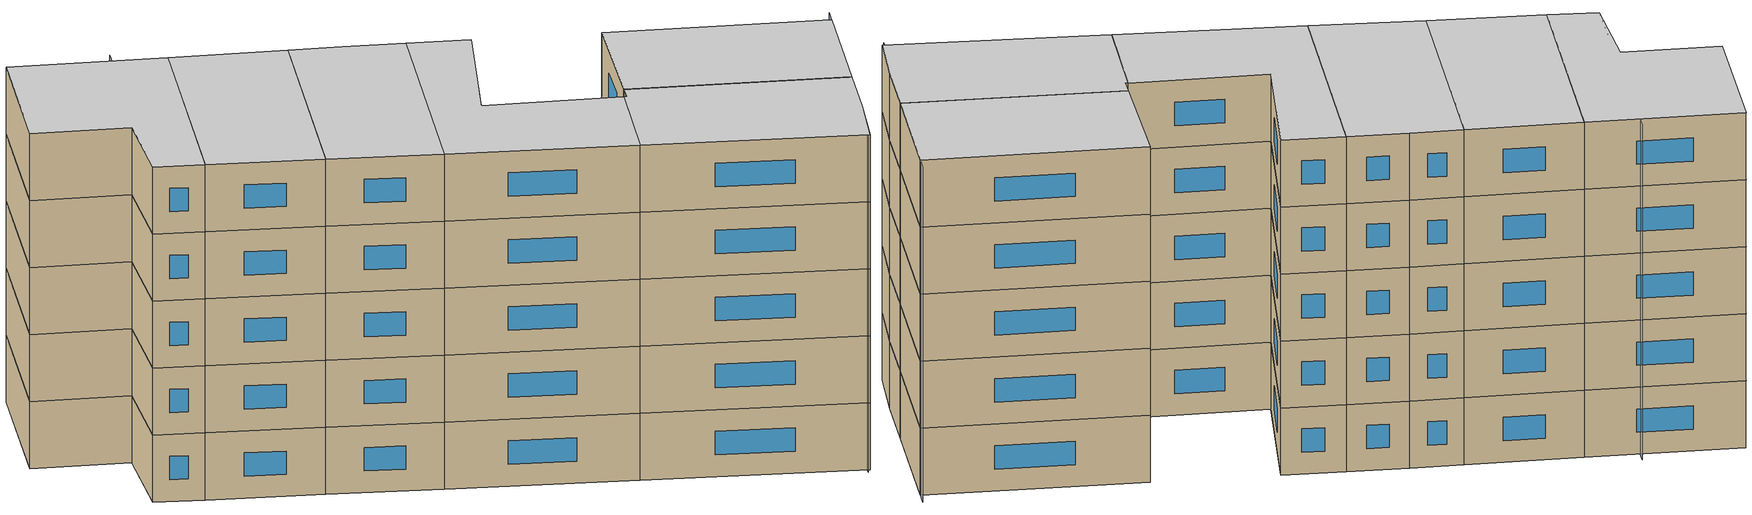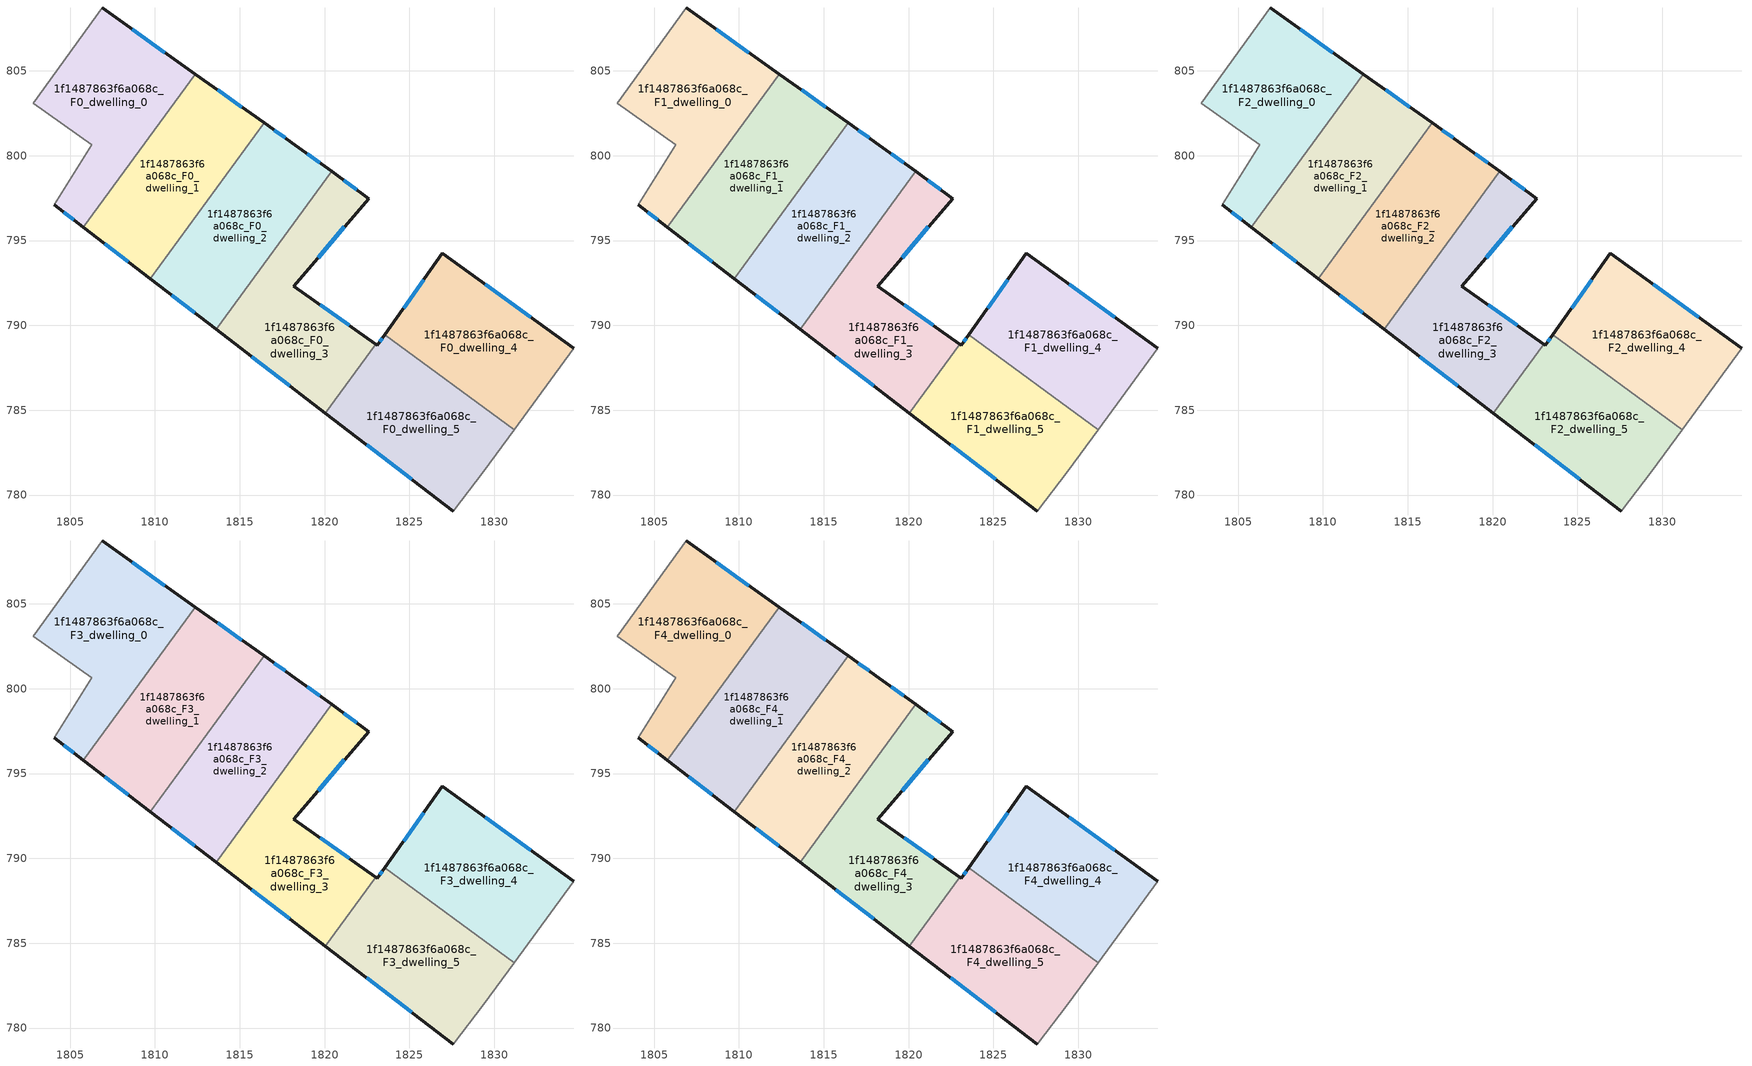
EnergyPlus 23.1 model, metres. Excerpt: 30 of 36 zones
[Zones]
1f1487863f6a068c_F0_dwelling_0
 floor ground (EU_floor_Construction): 1812.37,804.82 1805.77,795.79 1804.06,797.1 1806.27,800.64 1802.84,803.11 1806.89,808.71 z0
 wall outside (EU_wall_Construction): 1804.06,797.1 1805.77,795.79 / 1812.37,804.82 1806.89,808.71 z0:3
 wall adiabatic (EU_wall_Construction): 1806.89,808.71 1802.84,803.11 1806.27,800.64 1804.06,797.1 z0:3
 wall to 1f1487863f6a068c_F0_dwelling_1 (EU_wall_Construction): 1805.77,795.79 1812.37,804.82 z0:3
 window (EU_Window_Construction): 1804.62,796.67 1805.21,796.21 / 1810.59,806.08 1808.67,807.44 z0.98:2.02
1f1487863f6a068c_F0_dwelling_1
 floor ground (EU_floor_Construction): 1816.44,801.93 1809.72,792.75 1805.77,795.79 1812.37,804.82 z0
 wall outside (EU_wall_Construction): 1816.44,801.93 1812.37,804.82 / 1805.77,795.79 1809.72,792.75 z0:3
 wall to 1f1487863f6a068c_F0_dwelling_2 (EU_wall_Construction): 1809.72,792.75 1816.44,801.93 z0:3
 window (EU_Window_Construction): 1815.12,802.87 1813.7,803.88 / 1807.06,794.8 1808.44,793.74 z0.98:2.02
1f1487863f6a068c_F0_dwelling_2
 floor ground (EU_floor_Construction): 1818.28,800.63 1820.42,799.07 1813.61,789.77 1809.72,792.75 1816.44,801.93 z0
 wall outside (EU_wall_Construction): 1809.72,792.75 1813.61,789.77 / 1820.42,799.07 1818.28,800.63 1816.44,801.93 z0:3
 wall to 1f1487863f6a068c_F0_dwelling_3 (EU_wall_Construction): 1813.61,789.77 1820.42,799.07 z0:3
 window (EU_Window_Construction): 1810.99,791.78 1812.35,790.74 / 1817.68,801.05 1817.04,801.51 / 1819.72,799.58 1818.98,800.12 z0.98:2.02
1f1487863f6a068c_F0_dwelling_3
 floor ground (EU_floor_Construction): 1822.62,797.48 1818.18,792.32 1823.02,788.9 1820.05,784.83 1813.61,789.77 1820.42,799.07 z0
 wall outside (EU_wall_Construction): 1813.61,789.77 1820.05,784.83 / 1823.02,788.9 1818.18,792.32 1822.62,797.48 1820.42,799.07 z0:3
 wall to 1f1487863f6a068c_F0_dwelling_5 (EU_wall_Construction): 1820.05,784.83 1823.02,788.9 z0:3
 window (EU_Window_Construction): 1815.71,788.16 1817.96,786.44 / 1821.9,798 1821.14,798.55 / 1819.62,794 1821.18,795.8 / 1821.45,790.01 1819.75,791.21 z0.98:2.02
1f1487863f6a068c_F0_dwelling_4
 floor ground (EU_floor_Construction): 1834.68,788.66 1831.19,783.85 1823.55,789.44 1826.95,794.25 z0
 wall outside (EU_wall_Construction): 1834.68,788.66 1826.95,794.25 1823.55,789.44 z0:3
 wall adiabatic (EU_wall_Construction): 1831.19,783.85 1834.68,788.66 z0:3
 wall to 1f1487863f6a068c_F0_dwelling_5 (EU_wall_Construction): 1823.55,789.44 1831.19,783.85 z0:3
 window (EU_Window_Construction): 1825.84,792.68 1824.66,791 / 1832.17,790.48 1829.46,792.43 z0.98:2.02
1f1487863f6a068c_F0_dwelling_5
 floor ground (EU_floor_Construction): 1831.19,783.85 1829.4,781.4 1827.58,779.06 1820.05,784.83 1823.02,788.9 1823.12,788.83 1823.55,789.44 z0
 wall outside (EU_wall_Construction): 1823.55,789.44 1823.12,788.83 1823.02,788.9 / 1820.05,784.83 1827.58,779.06 z0:3
 wall adiabatic (EU_wall_Construction): 1827.58,779.06 1829.4,781.4 1831.19,783.85 z0:3
 window (EU_Window_Construction): 1823.41,789.24 1823.26,789.03 / 1822.5,782.95 1825.13,780.94 z0.98:2.02
1f1487863f6a068c_F1_dwelling_0
 floor to 1f1487863f6a068c_F0_dwelling_0 (EU_floor_Construction): 1812.37,804.82 1805.77,795.79 1804.06,797.1 1806.27,800.64 1802.84,803.11 1806.89,808.71 z3
 wall outside (EU_wall_Construction): 1804.06,797.1 1805.77,795.79 / 1812.37,804.82 1806.89,808.71 z3:6
 wall adiabatic (EU_wall_Construction): 1806.89,808.71 1802.84,803.11 1806.27,800.64 1804.06,797.1 z3:6
 wall to 1f1487863f6a068c_F1_dwelling_1 (EU_wall_Construction): 1805.77,795.79 1812.37,804.82 z3:6
 window (EU_Window_Construction): 1804.62,796.67 1805.21,796.21 / 1810.59,806.08 1808.67,807.44 z3.98:5.02
1f1487863f6a068c_F1_dwelling_1
 floor to 1f1487863f6a068c_F0_dwelling_1 (EU_floor_Construction): 1816.44,801.93 1809.72,792.75 1805.77,795.79 1812.37,804.82 z3
 wall outside (EU_wall_Construction): 1816.44,801.93 1812.37,804.82 / 1805.77,795.79 1809.72,792.75 z3:6
 wall to 1f1487863f6a068c_F1_dwelling_2 (EU_wall_Construction): 1809.72,792.75 1816.44,801.93 z3:6
 window (EU_Window_Construction): 1815.12,802.87 1813.7,803.88 / 1807.06,794.8 1808.44,793.74 z3.98:5.02
1f1487863f6a068c_F1_dwelling_2
 floor to 1f1487863f6a068c_F0_dwelling_2 (EU_floor_Construction): 1818.28,800.63 1820.42,799.07 1813.61,789.77 1809.72,792.75 1816.44,801.93 z3
 wall outside (EU_wall_Construction): 1809.72,792.75 1813.61,789.77 / 1820.42,799.07 1818.28,800.63 1816.44,801.93 z3:6
 wall to 1f1487863f6a068c_F1_dwelling_3 (EU_wall_Construction): 1813.61,789.77 1820.42,799.07 z3:6
 window (EU_Window_Construction): 1810.99,791.78 1812.35,790.74 / 1817.68,801.05 1817.04,801.51 / 1819.72,799.58 1818.98,800.12 z3.98:5.02
1f1487863f6a068c_F1_dwelling_3
 floor to 1f1487863f6a068c_F0_dwelling_3 (EU_floor_Construction): 1822.62,797.48 1818.18,792.32 1823.02,788.9 1820.05,784.83 1813.61,789.77 1820.42,799.07 z3
 wall outside (EU_wall_Construction): 1813.61,789.77 1820.05,784.83 / 1823.02,788.9 1818.18,792.32 1822.62,797.48 1820.42,799.07 z3:6
 wall to 1f1487863f6a068c_F1_dwelling_5 (EU_wall_Construction): 1820.05,784.83 1823.02,788.9 z3:6
 window (EU_Window_Construction): 1815.71,788.16 1817.96,786.44 / 1821.9,798 1821.14,798.55 / 1819.62,794 1821.18,795.8 / 1821.45,790.01 1819.75,791.21 z3.98:5.02
1f1487863f6a068c_F1_dwelling_4
 floor to 1f1487863f6a068c_F0_dwelling_4 (EU_floor_Construction): 1834.68,788.66 1831.19,783.85 1823.55,789.44 1826.95,794.25 z3
 wall outside (EU_wall_Construction): 1834.68,788.66 1826.95,794.25 1823.55,789.44 z3:6
 wall adiabatic (EU_wall_Construction): 1831.19,783.85 1834.68,788.66 z3:6
 wall to 1f1487863f6a068c_F1_dwelling_5 (EU_wall_Construction): 1823.55,789.44 1831.19,783.85 z3:6
 window (EU_Window_Construction): 1825.84,792.68 1824.66,791 / 1832.17,790.48 1829.46,792.43 z3.98:5.02
1f1487863f6a068c_F1_dwelling_5
 floor to 1f1487863f6a068c_F0_dwelling_5 (EU_floor_Construction): 1831.19,783.85 1829.4,781.4 1827.58,779.06 1820.05,784.83 1823.02,788.9 1823.12,788.83 1823.55,789.44 z3
 wall outside (EU_wall_Construction): 1823.55,789.44 1823.12,788.83 1823.02,788.9 / 1820.05,784.83 1827.58,779.06 z3:6
 wall adiabatic (EU_wall_Construction): 1827.58,779.06 1829.4,781.4 1831.19,783.85 z3:6
 window (EU_Window_Construction): 1823.41,789.24 1823.26,789.03 / 1822.5,782.95 1825.13,780.94 z3.98:5.02
1f1487863f6a068c_F2_dwelling_0
 floor to 1f1487863f6a068c_F1_dwelling_0 (EU_floor_Construction): 1812.37,804.82 1805.77,795.79 1804.06,797.1 1806.27,800.64 1802.84,803.11 1806.89,808.71 z6
 wall outside (EU_wall_Construction): 1804.06,797.1 1805.77,795.79 / 1812.37,804.82 1806.89,808.71 z6:9
 wall adiabatic (EU_wall_Construction): 1806.89,808.71 1802.84,803.11 1806.27,800.64 1804.06,797.1 z6:9
 wall to 1f1487863f6a068c_F2_dwelling_1 (EU_wall_Construction): 1805.77,795.79 1812.37,804.82 z6:9
 window (EU_Window_Construction): 1804.62,796.67 1805.21,796.21 / 1810.59,806.08 1808.67,807.44 z6.98:8.02
1f1487863f6a068c_F2_dwelling_1
 floor to 1f1487863f6a068c_F1_dwelling_1 (EU_floor_Construction): 1816.44,801.93 1809.72,792.75 1805.77,795.79 1812.37,804.82 z6
 wall outside (EU_wall_Construction): 1816.44,801.93 1812.37,804.82 / 1805.77,795.79 1809.72,792.75 z6:9
 wall to 1f1487863f6a068c_F2_dwelling_2 (EU_wall_Construction): 1809.72,792.75 1816.44,801.93 z6:9
 window (EU_Window_Construction): 1815.12,802.87 1813.7,803.88 / 1807.06,794.8 1808.44,793.74 z6.98:8.02
1f1487863f6a068c_F2_dwelling_2
 floor to 1f1487863f6a068c_F1_dwelling_2 (EU_floor_Construction): 1818.28,800.63 1820.42,799.07 1813.61,789.77 1809.72,792.75 1816.44,801.93 z6
 wall outside (EU_wall_Construction): 1809.72,792.75 1813.61,789.77 / 1820.42,799.07 1818.28,800.63 1816.44,801.93 z6:9
 wall to 1f1487863f6a068c_F2_dwelling_3 (EU_wall_Construction): 1813.61,789.77 1820.42,799.07 z6:9
 window (EU_Window_Construction): 1810.99,791.78 1812.35,790.74 / 1817.68,801.05 1817.04,801.51 / 1819.72,799.58 1818.98,800.12 z6.98:8.02
1f1487863f6a068c_F2_dwelling_3
 floor to 1f1487863f6a068c_F1_dwelling_3 (EU_floor_Construction): 1822.62,797.48 1818.18,792.32 1823.02,788.9 1820.05,784.83 1813.61,789.77 1820.42,799.07 z6
 wall outside (EU_wall_Construction): 1813.61,789.77 1820.05,784.83 / 1823.02,788.9 1818.18,792.32 1822.62,797.48 1820.42,799.07 z6:9
 wall to 1f1487863f6a068c_F2_dwelling_5 (EU_wall_Construction): 1820.05,784.83 1823.02,788.9 z6:9
 window (EU_Window_Construction): 1815.71,788.16 1817.96,786.44 / 1821.9,798 1821.14,798.55 / 1819.62,794 1821.18,795.8 / 1821.45,790.01 1819.75,791.21 z6.98:8.02
1f1487863f6a068c_F2_dwelling_4
 floor to 1f1487863f6a068c_F1_dwelling_4 (EU_floor_Construction): 1834.68,788.66 1831.19,783.85 1823.55,789.44 1826.95,794.25 z6
 wall outside (EU_wall_Construction): 1834.68,788.66 1826.95,794.25 1823.55,789.44 z6:9
 wall adiabatic (EU_wall_Construction): 1831.19,783.85 1834.68,788.66 z6:9
 wall to 1f1487863f6a068c_F2_dwelling_5 (EU_wall_Construction): 1823.55,789.44 1831.19,783.85 z6:9
 window (EU_Window_Construction): 1825.84,792.68 1824.66,791 / 1832.17,790.48 1829.46,792.43 z6.98:8.02
1f1487863f6a068c_F2_dwelling_5
 floor to 1f1487863f6a068c_F1_dwelling_5 (EU_floor_Construction): 1831.19,783.85 1829.4,781.4 1827.58,779.06 1820.05,784.83 1823.02,788.9 1823.12,788.83 1823.55,789.44 z6
 wall outside (EU_wall_Construction): 1823.55,789.44 1823.12,788.83 1823.02,788.9 / 1820.05,784.83 1827.58,779.06 z6:9
 wall adiabatic (EU_wall_Construction): 1827.58,779.06 1829.4,781.4 1831.19,783.85 z6:9
 window (EU_Window_Construction): 1823.41,789.24 1823.26,789.03 / 1822.5,782.95 1825.13,780.94 z6.98:8.02
1f1487863f6a068c_F3_dwelling_0
 floor to 1f1487863f6a068c_F2_dwelling_0 (EU_floor_Construction): 1812.37,804.82 1805.77,795.79 1804.06,797.1 1806.27,800.64 1802.84,803.11 1806.89,808.71 z9
 wall outside (EU_wall_Construction): 1804.06,797.1 1805.77,795.79 / 1812.37,804.82 1806.89,808.71 z9:12
 wall adiabatic (EU_wall_Construction): 1806.89,808.71 1802.84,803.11 1806.27,800.64 1804.06,797.1 z9:12
 wall to 1f1487863f6a068c_F3_dwelling_1 (EU_wall_Construction): 1805.77,795.79 1812.37,804.82 z9:12
 window (EU_Window_Construction): 1804.62,796.67 1805.21,796.21 / 1810.59,806.08 1808.67,807.44 z9.98:11.02
1f1487863f6a068c_F3_dwelling_1
 floor to 1f1487863f6a068c_F2_dwelling_1 (EU_floor_Construction): 1816.44,801.93 1809.72,792.75 1805.77,795.79 1812.37,804.82 z9
 wall outside (EU_wall_Construction): 1816.44,801.93 1812.37,804.82 / 1805.77,795.79 1809.72,792.75 z9:12
 wall to 1f1487863f6a068c_F3_dwelling_2 (EU_wall_Construction): 1809.72,792.75 1816.44,801.93 z9:12
 window (EU_Window_Construction): 1815.12,802.87 1813.7,803.88 / 1807.06,794.8 1808.44,793.74 z9.98:11.02
1f1487863f6a068c_F3_dwelling_2
 floor to 1f1487863f6a068c_F2_dwelling_2 (EU_floor_Construction): 1818.28,800.63 1820.42,799.07 1813.61,789.77 1809.72,792.75 1816.44,801.93 z9
 wall outside (EU_wall_Construction): 1809.72,792.75 1813.61,789.77 / 1820.42,799.07 1818.28,800.63 1816.44,801.93 z9:12
 wall to 1f1487863f6a068c_F3_dwelling_3 (EU_wall_Construction): 1813.61,789.77 1820.42,799.07 z9:12
 window (EU_Window_Construction): 1810.99,791.78 1812.35,790.74 / 1817.68,801.05 1817.04,801.51 / 1819.72,799.58 1818.98,800.12 z9.98:11.02
1f1487863f6a068c_F3_dwelling_3
 floor to 1f1487863f6a068c_F2_dwelling_3 (EU_floor_Construction): 1822.62,797.48 1818.18,792.32 1823.02,788.9 1820.05,784.83 1813.61,789.77 1820.42,799.07 z9
 wall outside (EU_wall_Construction): 1813.61,789.77 1820.05,784.83 / 1823.02,788.9 1818.18,792.32 1822.62,797.48 1820.42,799.07 z9:12
 wall to 1f1487863f6a068c_F3_dwelling_5 (EU_wall_Construction): 1820.05,784.83 1823.02,788.9 z9:12
 window (EU_Window_Construction): 1815.71,788.16 1817.96,786.44 / 1821.9,798 1821.14,798.55 / 1819.62,794 1821.18,795.8 / 1821.45,790.01 1819.75,791.21 z9.98:11.02
1f1487863f6a068c_F3_dwelling_4
 floor to 1f1487863f6a068c_F2_dwelling_4 (EU_floor_Construction): 1834.68,788.66 1831.19,783.85 1823.55,789.44 1826.95,794.25 z9
 wall outside (EU_wall_Construction): 1834.68,788.66 1826.95,794.25 1823.55,789.44 z9:12
 wall adiabatic (EU_wall_Construction): 1831.19,783.85 1834.68,788.66 z9:12
 wall to 1f1487863f6a068c_F3_dwelling_5 (EU_wall_Construction): 1823.55,789.44 1831.19,783.85 z9:12
 window (EU_Window_Construction): 1825.84,792.68 1824.66,791 / 1832.17,790.48 1829.46,792.43 z9.98:11.02
1f1487863f6a068c_F3_dwelling_5
 floor to 1f1487863f6a068c_F2_dwelling_5 (EU_floor_Construction): 1831.19,783.85 1829.4,781.4 1827.58,779.06 1820.05,784.83 1823.02,788.9 1823.12,788.83 1823.55,789.44 z9
 wall outside (EU_wall_Construction): 1823.55,789.44 1823.12,788.83 1823.02,788.9 / 1820.05,784.83 1827.58,779.06 z9:12
 wall adiabatic (EU_wall_Construction): 1827.58,779.06 1829.4,781.4 1831.19,783.85 z9:12
 window (EU_Window_Construction): 1823.41,789.24 1823.26,789.03 / 1822.5,782.95 1825.13,780.94 z9.98:11.02
1f1487863f6a068c_F4_dwelling_0
 floor to 1f1487863f6a068c_F3_dwelling_0 (EU_floor_Construction): 1812.37,804.82 1805.77,795.79 1804.06,797.1 1806.27,800.64 1802.84,803.11 1806.89,808.71 z12
 wall outside (EU_wall_Construction): 1804.06,797.1 1805.77,795.79 / 1812.37,804.82 1806.89,808.71 z12:15
 wall adiabatic (EU_wall_Construction): 1806.89,808.71 1802.84,803.11 1806.27,800.64 1804.06,797.1 z12:15
 wall to 1f1487863f6a068c_F4_dwelling_1 (EU_wall_Construction): 1805.77,795.79 1812.37,804.82 z12:15
 window (EU_Window_Construction): 1804.62,796.67 1805.21,796.21 / 1810.59,806.08 1808.67,807.44 z12.98:14.02
 ceiling to 1f1487863f6a068c_F5_dwelling_0 (EU_floor_Construction): 1805.77,795.79 1812.37,804.82 1806.89,808.71 1802.84,803.11 1806.27,800.64 1804.06,797.1 z15
1f1487863f6a068c_F4_dwelling_1
 floor to 1f1487863f6a068c_F3_dwelling_1 (EU_floor_Construction): 1816.44,801.93 1809.72,792.75 1805.77,795.79 1812.37,804.82 z12
 wall outside (EU_wall_Construction): 1816.44,801.93 1812.37,804.82 / 1805.77,795.79 1809.72,792.75 z12:15
 wall to 1f1487863f6a068c_F4_dwelling_2 (EU_wall_Construction): 1809.72,792.75 1816.44,801.93 z12:15
 window (EU_Window_Construction): 1815.12,802.87 1813.7,803.88 / 1807.06,794.8 1808.44,793.74 z12.98:14.02
 ceiling to 1f1487863f6a068c_F5_dwelling_1 (EU_floor_Construction): 1809.72,792.75 1816.44,801.93 1812.37,804.82 1805.77,795.79 z15
1f1487863f6a068c_F4_dwelling_2
 floor to 1f1487863f6a068c_F3_dwelling_2 (EU_floor_Construction): 1818.28,800.63 1820.42,799.07 1813.61,789.77 1809.72,792.75 1816.44,801.93 z12
 wall outside (EU_wall_Construction): 1809.72,792.75 1813.61,789.77 / 1820.42,799.07 1818.28,800.63 1816.44,801.93 z12:15
 wall to 1f1487863f6a068c_F4_dwelling_3 (EU_wall_Construction): 1813.61,789.77 1820.42,799.07 z12:15
 window (EU_Window_Construction): 1810.99,791.78 1812.35,790.74 / 1817.68,801.05 1817.04,801.51 / 1819.72,799.58 1818.98,800.12 z12.98:14.02
 ceiling to 1f1487863f6a068c_F5_dwelling_2 (EU_floor_Construction): 1813.61,789.77 1820.42,799.07 1818.28,800.63 1816.44,801.93 1809.72,792.75 z15
1f1487863f6a068c_F4_dwelling_3
 floor to 1f1487863f6a068c_F3_dwelling_3 (EU_floor_Construction): 1822.62,797.48 1818.18,792.32 1823.02,788.9 1820.05,784.83 1813.61,789.77 1820.42,799.07 z12
 wall outside (EU_wall_Construction): 1813.61,789.77 1820.05,784.83 / 1823.02,788.9 1818.18,792.32 1822.62,797.48 1820.42,799.07 z12:15
 wall to 1f1487863f6a068c_F4_dwelling_5 (EU_wall_Construction): 1820.05,784.83 1823.02,788.9 z12:15
 window (EU_Window_Construction): 1815.71,788.16 1817.96,786.44 / 1821.9,798 1821.14,798.55 / 1819.62,794 1821.18,795.8 / 1821.45,790.01 1819.75,791.21 z12.98:14.02
 ceiling to 1f1487863f6a068c_F5_dwelling_3 (EU_floor_Construction): 1820.05,784.83 1823.02,788.9 1818.18,792.32 1822.62,797.48 1820.42,799.07 1813.61,789.77 z15
1f1487863f6a068c_F4_dwelling_4
 floor to 1f1487863f6a068c_F3_dwelling_4 (EU_floor_Construction): 1834.68,788.66 1831.19,783.85 1823.55,789.44 1826.95,794.25 z12
 wall outside (EU_wall_Construction): 1834.68,788.66 1826.95,794.25 1823.55,789.44 z12:15
 wall adiabatic (EU_wall_Construction): 1831.19,783.85 1834.68,788.66 z12:15
 wall to 1f1487863f6a068c_F4_dwelling_5 (EU_wall_Construction): 1823.55,789.44 1831.19,783.85 z12:15
 window (EU_Window_Construction): 1825.84,792.68 1824.66,791 / 1832.17,790.48 1829.46,792.43 z12.98:14.02
 ceiling to 1f1487863f6a068c_F5_dwelling_4 (EU_floor_Construction): 1831.19,783.85 1834.68,788.66 1826.95,794.25 1823.55,789.44 z15
1f1487863f6a068c_F4_dwelling_5
 floor to 1f1487863f6a068c_F3_dwelling_5 (EU_floor_Construction): 1831.19,783.85 1829.4,781.4 1827.58,779.06 1820.05,784.83 1823.02,788.9 1823.12,788.83 1823.55,789.44 z12
 wall outside (EU_wall_Construction): 1823.55,789.44 1823.12,788.83 1823.02,788.9 / 1820.05,784.83 1827.58,779.06 z12:15
 wall adiabatic (EU_wall_Construction): 1827.58,779.06 1829.4,781.4 1831.19,783.85 z12:15
 window (EU_Window_Construction): 1823.41,789.24 1823.26,789.03 / 1822.5,782.95 1825.13,780.94 z12.98:14.02
 ceiling to 1f1487863f6a068c_F5_dwelling_5 (EU_floor_Construction): 1829.4,781.4 1831.19,783.85 1823.55,789.44 1823.12,788.83 1823.02,788.9 1820.05,784.83 1827.58,779.06 z15
shading: 1827.33,778.91 1835.12,789.27 / 1810.82,806.64 1804.06,797.1 z0:15
[Building]
EU S2 Campaign: North Axis=0; Terrain=City; Solar Distribution=FullExterior
[Site:Location]
Bologna: Latitude=44.5; Longitude=11.25; Time Zone=1; Elevation=37
[SizingPeriod:WeatherFileDays]
AnnualSizingPeriod: Begin Month=1; Begin Day of Month=1; End Month=12; End Day of Month=31; Day of Week for Start Day=Monday; Use Weather File Daylight Saving Period=No; Use Weather File Rain and Snow Indicators=No
[MATERIAL]
EU_InternalMass_Material: Roughness=MediumRough; Thickness=0.1; Conductivity=1; Density=1800; Specific Heat=900; Thermal Absorptance=0.9; Solar Absorptance=0.7; Visible Absorptance=0.7
[MATERIAL:NOMASS] Roughness=MediumRough; Thermal Absorptance=0.9; Solar Absorptance=0.7; Visible Absorptance=0.7
Name | Thermal Resistance
EU_wall_NoMass | 0.905828
EU_floor_NoMass | 0.67114
[WINDOWMATERIAL:SIMPLEGLAZINGSYSTEM]
EU_Window_SimpleGlazing: UFactor=4.52486; Solar Heat Gain Coefficient=0.85; Visible Transmittance=0.85
[CONSTRUCTION]
EU_wall_Construction: EU_wall_NoMass
EU_floor_Construction: EU_floor_NoMass
EU_Window_Construction: EU_Window_SimpleGlazing
EU_InternalMass_Construction: EU_InternalMass_Material
[ZONE] Type=1; Multiplier=1; Ceiling Height=autocalculate; Floor Area=autocalculate; Part of Total Floor Area=Yes
Name | Volume
1f1487863f6a068c_F0_dwelling_0; 1f1487863f6a068c_F1_dwelling_0; 1f1487863f6a068c_F2_dwelling_0; 1f1487863f6a068c_F3_dwelling_0; 1f1487863f6a068c_F4_dwelling_0 | 168.539
1f1487863f6a068c_F0_dwelling_1 | 168.563
1f1487863f6a068c_F1_dwelling_1; 1f1487863f6a068c_F2_dwelling_1; 1f1487863f6a068c_F3_dwelling_1; 1f1487863f6a068c_F4_dwelling_1 | 168.5625
1f1487863f6a068c_F0_dwelling_2 | 168.552
1f1487863f6a068c_F1_dwelling_2; 1f1487863f6a068c_F2_dwelling_2; 1f1487863f6a068c_F3_dwelling_2; 1f1487863f6a068c_F4_dwelling_2 | 168.554
1f1487863f6a068c_F0_dwelling_3; 1f1487863f6a068c_F1_dwelling_3; 1f1487863f6a068c_F2_dwelling_3; 1f1487863f6a068c_F3_dwelling_3; 1f1487863f6a068c_F4_dwelling_3 | 168.524
1f1487863f6a068c_F0_dwelling_4; 1f1487863f6a068c_F1_dwelling_4; 1f1487863f6a068c_F2_dwelling_4; 1f1487863f6a068c_F3_dwelling_4; 1f1487863f6a068c_F4_dwelling_4 | 168.555
1f1487863f6a068c_F0_dwelling_5 | 168.546
1f1487863f6a068c_F1_dwelling_5; 1f1487863f6a068c_F2_dwelling_5; 1f1487863f6a068c_F3_dwelling_5; 1f1487863f6a068c_F4_dwelling_5 | 168.547
[INTERNALMASS] Construction=EU_InternalMass_Construction
Name | Zone or ZoneList | Surface Area
1f1487863f6a068c_F0_dwelling_0_EU_InternalMass | 1f1487863f6a068c_F0_dwelling_0 | 56.1799
1f1487863f6a068c_F0_dwelling_1_EU_InternalMass | 1f1487863f6a068c_F0_dwelling_1 | 56.1875
1f1487863f6a068c_F0_dwelling_2_EU_InternalMass | 1f1487863f6a068c_F0_dwelling_2 | 56.1844
1f1487863f6a068c_F0_dwelling_3_EU_InternalMass | 1f1487863f6a068c_F0_dwelling_3 | 56.1746
1f1487863f6a068c_F0_dwelling_4_EU_InternalMass | 1f1487863f6a068c_F0_dwelling_4 | 56.1838
1f1487863f6a068c_F0_dwelling_5_EU_InternalMass | 1f1487863f6a068c_F0_dwelling_5 | 56.1809
1f1487863f6a068c_F1_dwelling_0_EU_InternalMass | 1f1487863f6a068c_F1_dwelling_0 | 56.1799
1f1487863f6a068c_F1_dwelling_1_EU_InternalMass | 1f1487863f6a068c_F1_dwelling_1 | 56.1875
1f1487863f6a068c_F1_dwelling_2_EU_InternalMass | 1f1487863f6a068c_F1_dwelling_2 | 56.1844
1f1487863f6a068c_F1_dwelling_3_EU_InternalMass | 1f1487863f6a068c_F1_dwelling_3 | 56.1746
1f1487863f6a068c_F1_dwelling_4_EU_InternalMass | 1f1487863f6a068c_F1_dwelling_4 | 56.1838
1f1487863f6a068c_F1_dwelling_5_EU_InternalMass | 1f1487863f6a068c_F1_dwelling_5 | 56.1809
1f1487863f6a068c_F2_dwelling_0_EU_InternalMass | 1f1487863f6a068c_F2_dwelling_0 | 56.1799
1f1487863f6a068c_F2_dwelling_1_EU_InternalMass | 1f1487863f6a068c_F2_dwelling_1 | 56.1875
1f1487863f6a068c_F2_dwelling_2_EU_InternalMass | 1f1487863f6a068c_F2_dwelling_2 | 56.1844
1f1487863f6a068c_F2_dwelling_3_EU_InternalMass | 1f1487863f6a068c_F2_dwelling_3 | 56.1746
1f1487863f6a068c_F2_dwelling_4_EU_InternalMass | 1f1487863f6a068c_F2_dwelling_4 | 56.1838
1f1487863f6a068c_F2_dwelling_5_EU_InternalMass | 1f1487863f6a068c_F2_dwelling_5 | 56.1809
1f1487863f6a068c_F3_dwelling_0_EU_InternalMass | 1f1487863f6a068c_F3_dwelling_0 | 56.1799
1f1487863f6a068c_F3_dwelling_1_EU_InternalMass | 1f1487863f6a068c_F3_dwelling_1 | 56.1875
1f1487863f6a068c_F3_dwelling_2_EU_InternalMass | 1f1487863f6a068c_F3_dwelling_2 | 56.1844
1f1487863f6a068c_F3_dwelling_3_EU_InternalMass | 1f1487863f6a068c_F3_dwelling_3 | 56.1746
1f1487863f6a068c_F3_dwelling_4_EU_InternalMass | 1f1487863f6a068c_F3_dwelling_4 | 56.1838
1f1487863f6a068c_F3_dwelling_5_EU_InternalMass | 1f1487863f6a068c_F3_dwelling_5 | 56.1809
1f1487863f6a068c_F4_dwelling_0_EU_InternalMass | 1f1487863f6a068c_F4_dwelling_0 | 56.1799
1f1487863f6a068c_F4_dwelling_1_EU_InternalMass | 1f1487863f6a068c_F4_dwelling_1 | 56.1875
1f1487863f6a068c_F4_dwelling_2_EU_InternalMass | 1f1487863f6a068c_F4_dwelling_2 | 56.1844
1f1487863f6a068c_F4_dwelling_3_EU_InternalMass | 1f1487863f6a068c_F4_dwelling_3 | 56.1746
1f1487863f6a068c_F4_dwelling_4_EU_InternalMass | 1f1487863f6a068c_F4_dwelling_4 | 56.1838
1f1487863f6a068c_F4_dwelling_5_EU_InternalMass | 1f1487863f6a068c_F4_dwelling_5 | 56.1809
[OTHEREQUIPMENT] Fuel Type=Electricity; Design Level Calculation Method=Watts/Area; Power per Zone Floor Area=1; Fraction Latent=0; Fraction Radiant=0; Fraction Lost=0; Carbon Dioxide Generation Rate=0; EndUse Subcategory=EU_Step8_InternalGains
Name | Zone or ZoneList or Space or SpaceList | Schedule
EU_Step8_InternalGain_1f1487863f6a068c_F0_dwelling_0_f000 | 1f1487863f6a068c_F0_dwelling_0 | EU_Step8_GainSchedule_1f1487863f6a068c_F0_dwelling_0_f000
EU_Step8_InternalGain_1f1487863f6a068c_F0_dwelling_1_f000 | 1f1487863f6a068c_F0_dwelling_1 | EU_Step8_GainSchedule_1f1487863f6a068c_F0_dwelling_1_f000
EU_Step8_InternalGain_1f1487863f6a068c_F0_dwelling_2_f000 | 1f1487863f6a068c_F0_dwelling_2 | EU_Step8_GainSchedule_1f1487863f6a068c_F0_dwelling_2_f000
EU_Step8_InternalGain_1f1487863f6a068c_F0_dwelling_3_f000 | 1f1487863f6a068c_F0_dwelling_3 | EU_Step8_GainSchedule_1f1487863f6a068c_F0_dwelling_3_f000
EU_Step8_InternalGain_1f1487863f6a068c_F0_dwelling_4_f000 | 1f1487863f6a068c_F0_dwelling_4 | EU_Step8_GainSchedule_1f1487863f6a068c_F0_dwelling_4_f000
EU_Step8_InternalGain_1f1487863f6a068c_F0_dwelling_5_f000 | 1f1487863f6a068c_F0_dwelling_5 | EU_Step8_GainSchedule_1f1487863f6a068c_F0_dwelling_5_f000
EU_Step8_InternalGain_1f1487863f6a068c_F1_dwelling_0_f000 | 1f1487863f6a068c_F1_dwelling_0 | EU_Step8_GainSchedule_1f1487863f6a068c_F1_dwelling_0_f000
EU_Step8_InternalGain_1f1487863f6a068c_F1_dwelling_1_f000 | 1f1487863f6a068c_F1_dwelling_1 | EU_Step8_GainSchedule_1f1487863f6a068c_F1_dwelling_1_f000
EU_Step8_InternalGain_1f1487863f6a068c_F1_dwelling_2_f000 | 1f1487863f6a068c_F1_dwelling_2 | EU_Step8_GainSchedule_1f1487863f6a068c_F1_dwelling_2_f000
EU_Step8_InternalGain_1f1487863f6a068c_F1_dwelling_3_f000 | 1f1487863f6a068c_F1_dwelling_3 | EU_Step8_GainSchedule_1f1487863f6a068c_F1_dwelling_3_f000
EU_Step8_InternalGain_1f1487863f6a068c_F1_dwelling_4_f000 | 1f1487863f6a068c_F1_dwelling_4 | EU_Step8_GainSchedule_1f1487863f6a068c_F1_dwelling_4_f000
EU_Step8_InternalGain_1f1487863f6a068c_F1_dwelling_5_f000 | 1f1487863f6a068c_F1_dwelling_5 | EU_Step8_GainSchedule_1f1487863f6a068c_F1_dwelling_5_f000
EU_Step8_InternalGain_1f1487863f6a068c_F2_dwelling_0_f000 | 1f1487863f6a068c_F2_dwelling_0 | EU_Step8_GainSchedule_1f1487863f6a068c_F2_dwelling_0_f000
EU_Step8_InternalGain_1f1487863f6a068c_F2_dwelling_1_f000 | 1f1487863f6a068c_F2_dwelling_1 | EU_Step8_GainSchedule_1f1487863f6a068c_F2_dwelling_1_f000
EU_Step8_InternalGain_1f1487863f6a068c_F2_dwelling_2_f000 | 1f1487863f6a068c_F2_dwelling_2 | EU_Step8_GainSchedule_1f1487863f6a068c_F2_dwelling_2_f000
EU_Step8_InternalGain_1f1487863f6a068c_F2_dwelling_3_f000 | 1f1487863f6a068c_F2_dwelling_3 | EU_Step8_GainSchedule_1f1487863f6a068c_F2_dwelling_3_f000
EU_Step8_InternalGain_1f1487863f6a068c_F2_dwelling_4_f000 | 1f1487863f6a068c_F2_dwelling_4 | EU_Step8_GainSchedule_1f1487863f6a068c_F2_dwelling_4_f000
EU_Step8_InternalGain_1f1487863f6a068c_F2_dwelling_5_f000 | 1f1487863f6a068c_F2_dwelling_5 | EU_Step8_GainSchedule_1f1487863f6a068c_F2_dwelling_5_f000
EU_Step8_InternalGain_1f1487863f6a068c_F3_dwelling_0_f000 | 1f1487863f6a068c_F3_dwelling_0 | EU_Step8_GainSchedule_1f1487863f6a068c_F3_dwelling_0_f000
EU_Step8_InternalGain_1f1487863f6a068c_F3_dwelling_1_f000 | 1f1487863f6a068c_F3_dwelling_1 | EU_Step8_GainSchedule_1f1487863f6a068c_F3_dwelling_1_f000
EU_Step8_InternalGain_1f1487863f6a068c_F3_dwelling_2_f000 | 1f1487863f6a068c_F3_dwelling_2 | EU_Step8_GainSchedule_1f1487863f6a068c_F3_dwelling_2_f000
EU_Step8_InternalGain_1f1487863f6a068c_F3_dwelling_3_f000 | 1f1487863f6a068c_F3_dwelling_3 | EU_Step8_GainSchedule_1f1487863f6a068c_F3_dwelling_3_f000
EU_Step8_InternalGain_1f1487863f6a068c_F3_dwelling_4_f000 | 1f1487863f6a068c_F3_dwelling_4 | EU_Step8_GainSchedule_1f1487863f6a068c_F3_dwelling_4_f000
EU_Step8_InternalGain_1f1487863f6a068c_F3_dwelling_5_f000 | 1f1487863f6a068c_F3_dwelling_5 | EU_Step8_GainSchedule_1f1487863f6a068c_F3_dwelling_5_f000
EU_Step8_InternalGain_1f1487863f6a068c_F4_dwelling_0_f000 | 1f1487863f6a068c_F4_dwelling_0 | EU_Step8_GainSchedule_1f1487863f6a068c_F4_dwelling_0_f000
EU_Step8_InternalGain_1f1487863f6a068c_F4_dwelling_1_f000 | 1f1487863f6a068c_F4_dwelling_1 | EU_Step8_GainSchedule_1f1487863f6a068c_F4_dwelling_1_f000
EU_Step8_InternalGain_1f1487863f6a068c_F4_dwelling_2_f000 | 1f1487863f6a068c_F4_dwelling_2 | EU_Step8_GainSchedule_1f1487863f6a068c_F4_dwelling_2_f000
EU_Step8_InternalGain_1f1487863f6a068c_F4_dwelling_3_f000 | 1f1487863f6a068c_F4_dwelling_3 | EU_Step8_GainSchedule_1f1487863f6a068c_F4_dwelling_3_f000
EU_Step8_InternalGain_1f1487863f6a068c_F4_dwelling_4_f000 | 1f1487863f6a068c_F4_dwelling_4 | EU_Step8_GainSchedule_1f1487863f6a068c_F4_dwelling_4_f000
EU_Step8_InternalGain_1f1487863f6a068c_F4_dwelling_5_f000 | 1f1487863f6a068c_F4_dwelling_5 | EU_Step8_GainSchedule_1f1487863f6a068c_F4_dwelling_5_f000
[ZONEVENTILATION:DESIGNFLOWRATE] Schedule=EU_AlwaysOn; Design Flow Rate Calculation Method=AirChanges/Hour; Air Changes per Hour=0.73129; Ventilation Type=Natural; Fan Pressure Rise=0; Fan Total Efficiency=1; Constant Term Coefficient=1; Temperature Term Coefficient=0; Velocity Term Coefficient=0; Velocity Squared Term Coefficient=0; Minimum Indoor Temperature=-100; Maximum Indoor Temperature=100; Delta Temperature=-100; Minimum Outdoor Temperature=-100; Maximum Outdoor Temperature=100; Maximum Wind Speed=40
Name | Zone or ZoneList or Space or SpaceList
EU_ConstantAir_1f1487863f6a068c_F0_dwelling_0 | 1f1487863f6a068c_F0_dwelling_0
EU_ConstantAir_1f1487863f6a068c_F0_dwelling_1 | 1f1487863f6a068c_F0_dwelling_1
EU_ConstantAir_1f1487863f6a068c_F0_dwelling_2 | 1f1487863f6a068c_F0_dwelling_2
EU_ConstantAir_1f1487863f6a068c_F0_dwelling_3 | 1f1487863f6a068c_F0_dwelling_3
EU_ConstantAir_1f1487863f6a068c_F0_dwelling_4 | 1f1487863f6a068c_F0_dwelling_4
EU_ConstantAir_1f1487863f6a068c_F0_dwelling_5 | 1f1487863f6a068c_F0_dwelling_5
EU_ConstantAir_1f1487863f6a068c_F1_dwelling_0 | 1f1487863f6a068c_F1_dwelling_0
EU_ConstantAir_1f1487863f6a068c_F1_dwelling_1 | 1f1487863f6a068c_F1_dwelling_1
EU_ConstantAir_1f1487863f6a068c_F1_dwelling_2 | 1f1487863f6a068c_F1_dwelling_2
EU_ConstantAir_1f1487863f6a068c_F1_dwelling_3 | 1f1487863f6a068c_F1_dwelling_3
EU_ConstantAir_1f1487863f6a068c_F1_dwelling_4 | 1f1487863f6a068c_F1_dwelling_4
EU_ConstantAir_1f1487863f6a068c_F1_dwelling_5 | 1f1487863f6a068c_F1_dwelling_5
EU_ConstantAir_1f1487863f6a068c_F2_dwelling_0 | 1f1487863f6a068c_F2_dwelling_0
EU_ConstantAir_1f1487863f6a068c_F2_dwelling_1 | 1f1487863f6a068c_F2_dwelling_1
EU_ConstantAir_1f1487863f6a068c_F2_dwelling_2 | 1f1487863f6a068c_F2_dwelling_2
EU_ConstantAir_1f1487863f6a068c_F2_dwelling_3 | 1f1487863f6a068c_F2_dwelling_3
EU_ConstantAir_1f1487863f6a068c_F2_dwelling_4 | 1f1487863f6a068c_F2_dwelling_4
EU_ConstantAir_1f1487863f6a068c_F2_dwelling_5 | 1f1487863f6a068c_F2_dwelling_5
EU_ConstantAir_1f1487863f6a068c_F3_dwelling_0 | 1f1487863f6a068c_F3_dwelling_0
EU_ConstantAir_1f1487863f6a068c_F3_dwelling_1 | 1f1487863f6a068c_F3_dwelling_1
EU_ConstantAir_1f1487863f6a068c_F3_dwelling_2 | 1f1487863f6a068c_F3_dwelling_2
EU_ConstantAir_1f1487863f6a068c_F3_dwelling_3 | 1f1487863f6a068c_F3_dwelling_3
EU_ConstantAir_1f1487863f6a068c_F3_dwelling_4 | 1f1487863f6a068c_F3_dwelling_4
EU_ConstantAir_1f1487863f6a068c_F3_dwelling_5 | 1f1487863f6a068c_F3_dwelling_5
EU_ConstantAir_1f1487863f6a068c_F4_dwelling_0 | 1f1487863f6a068c_F4_dwelling_0
EU_ConstantAir_1f1487863f6a068c_F4_dwelling_1 | 1f1487863f6a068c_F4_dwelling_1
EU_ConstantAir_1f1487863f6a068c_F4_dwelling_2 | 1f1487863f6a068c_F4_dwelling_2
EU_ConstantAir_1f1487863f6a068c_F4_dwelling_3 | 1f1487863f6a068c_F4_dwelling_3
EU_ConstantAir_1f1487863f6a068c_F4_dwelling_4 | 1f1487863f6a068c_F4_dwelling_4
EU_ConstantAir_1f1487863f6a068c_F4_dwelling_5 | 1f1487863f6a068c_F4_dwelling_5
[HVACTEMPLATE:THERMOSTAT] Constant Heating Setpoint=20; Constant Cooling Setpoint=50
EU_HeatOnly_1f1487863f6a068c_F0_dwelling_0; EU_HeatOnly_1f1487863f6a068c_F0_dwelling_1; EU_HeatOnly_1f1487863f6a068c_F0_dwelling_2; EU_HeatOnly_1f1487863f6a068c_F0_dwelling_3; EU_HeatOnly_1f1487863f6a068c_F0_dwelling_4; EU_HeatOnly_1f1487863f6a068c_F0_dwelling_5; EU_HeatOnly_1f1487863f6a068c_F1_dwelling_0; EU_HeatOnly_1f1487863f6a068c_F1_dwelling_1; EU_HeatOnly_1f1487863f6a068c_F1_dwelling_2; EU_HeatOnly_1f1487863f6a068c_F1_dwelling_3; EU_HeatOnly_1f1487863f6a068c_F1_dwelling_4; EU_HeatOnly_1f1487863f6a068c_F1_dwelling_5; EU_HeatOnly_1f1487863f6a068c_F2_dwelling_0; EU_HeatOnly_1f1487863f6a068c_F2_dwelling_1; EU_HeatOnly_1f1487863f6a068c_F2_dwelling_2; EU_HeatOnly_1f1487863f6a068c_F2_dwelling_3; EU_HeatOnly_1f1487863f6a068c_F2_dwelling_4; EU_HeatOnly_1f1487863f6a068c_F2_dwelling_5; EU_HeatOnly_1f1487863f6a068c_F3_dwelling_0; EU_HeatOnly_1f1487863f6a068c_F3_dwelling_1; EU_HeatOnly_1f1487863f6a068c_F3_dwelling_2; EU_HeatOnly_1f1487863f6a068c_F3_dwelling_3; EU_HeatOnly_1f1487863f6a068c_F3_dwelling_4; EU_HeatOnly_1f1487863f6a068c_F3_dwelling_5; EU_HeatOnly_1f1487863f6a068c_F4_dwelling_0; EU_HeatOnly_1f1487863f6a068c_F4_dwelling_1; EU_HeatOnly_1f1487863f6a068c_F4_dwelling_2; EU_HeatOnly_1f1487863f6a068c_F4_dwelling_3; EU_HeatOnly_1f1487863f6a068c_F4_dwelling_4; EU_HeatOnly_1f1487863f6a068c_F4_dwelling_5; EU_HeatOnly_1f1487863f6a068c_F5_dwelling_0; EU_HeatOnly_1f1487863f6a068c_F5_dwelling_1; EU_HeatOnly_1f1487863f6a068c_F5_dwelling_2; EU_HeatOnly_1f1487863f6a068c_F5_dwelling_3; EU_HeatOnly_1f1487863f6a068c_F5_dwelling_4; EU_HeatOnly_1f1487863f6a068c_F5_dwelling_5
[HVACTEMPLATE:ZONE:IDEALLOADSAIRSYSTEM] System Availability Schedule=EU_AlwaysOn; Maximum Heating Supply Air Temperature=50; Minimum Cooling Supply Air Temperature=13; Maximum Heating Supply Air Humidity Ratio=0.0156; Minimum Cooling Supply Air Humidity Ratio=0.0077; Heating Limit=NoLimit; Cooling Limit=NoLimit; Heating Availability Schedule=EU_AlwaysOn; Cooling Availability Schedule=EU_CoolingOff; Dehumidification Control Type=ConstantSensibleHeatRatio; Cooling Sensible Heat Ratio=0.7; Dehumidification Setpoint=60; Humidification Control Type=None; Humidification Setpoint=30; Outdoor Air Method=None; Outdoor Air Flow Rate per Person=0.00944; Outdoor Air Flow Rate per Zone Floor Area=0; Outdoor Air Flow Rate per Zone=0; Demand Controlled Ventilation Type=None; Outdoor Air Economizer Type=NoEconomizer; Heat Recovery Type=None; Sensible Heat Recovery Effectiveness=0.7; Latent Heat Recovery Effectiveness=0.65
Name | Template Thermostat
1f1487863f6a068c_F0_dwelling_0 | EU_HeatOnly_1f1487863f6a068c_F0_dwelling_0
1f1487863f6a068c_F0_dwelling_1 | EU_HeatOnly_1f1487863f6a068c_F0_dwelling_1
1f1487863f6a068c_F0_dwelling_2 | EU_HeatOnly_1f1487863f6a068c_F0_dwelling_2
1f1487863f6a068c_F0_dwelling_3 | EU_HeatOnly_1f1487863f6a068c_F0_dwelling_3
1f1487863f6a068c_F0_dwelling_4 | EU_HeatOnly_1f1487863f6a068c_F0_dwelling_4
1f1487863f6a068c_F0_dwelling_5 | EU_HeatOnly_1f1487863f6a068c_F0_dwelling_5
1f1487863f6a068c_F1_dwelling_0 | EU_HeatOnly_1f1487863f6a068c_F1_dwelling_0
1f1487863f6a068c_F1_dwelling_1 | EU_HeatOnly_1f1487863f6a068c_F1_dwelling_1
1f1487863f6a068c_F1_dwelling_2 | EU_HeatOnly_1f1487863f6a068c_F1_dwelling_2
1f1487863f6a068c_F1_dwelling_3 | EU_HeatOnly_1f1487863f6a068c_F1_dwelling_3
1f1487863f6a068c_F1_dwelling_4 | EU_HeatOnly_1f1487863f6a068c_F1_dwelling_4
1f1487863f6a068c_F1_dwelling_5 | EU_HeatOnly_1f1487863f6a068c_F1_dwelling_5
1f1487863f6a068c_F2_dwelling_0 | EU_HeatOnly_1f1487863f6a068c_F2_dwelling_0
1f1487863f6a068c_F2_dwelling_1 | EU_HeatOnly_1f1487863f6a068c_F2_dwelling_1
1f1487863f6a068c_F2_dwelling_2 | EU_HeatOnly_1f1487863f6a068c_F2_dwelling_2
1f1487863f6a068c_F2_dwelling_3 | EU_HeatOnly_1f1487863f6a068c_F2_dwelling_3
1f1487863f6a068c_F2_dwelling_4 | EU_HeatOnly_1f1487863f6a068c_F2_dwelling_4
1f1487863f6a068c_F2_dwelling_5 | EU_HeatOnly_1f1487863f6a068c_F2_dwelling_5
1f1487863f6a068c_F3_dwelling_0 | EU_HeatOnly_1f1487863f6a068c_F3_dwelling_0
1f1487863f6a068c_F3_dwelling_1 | EU_HeatOnly_1f1487863f6a068c_F3_dwelling_1
1f1487863f6a068c_F3_dwelling_2 | EU_HeatOnly_1f1487863f6a068c_F3_dwelling_2
1f1487863f6a068c_F3_dwelling_3 | EU_HeatOnly_1f1487863f6a068c_F3_dwelling_3
1f1487863f6a068c_F3_dwelling_4 | EU_HeatOnly_1f1487863f6a068c_F3_dwelling_4
1f1487863f6a068c_F3_dwelling_5 | EU_HeatOnly_1f1487863f6a068c_F3_dwelling_5
1f1487863f6a068c_F4_dwelling_0 | EU_HeatOnly_1f1487863f6a068c_F4_dwelling_0
1f1487863f6a068c_F4_dwelling_1 | EU_HeatOnly_1f1487863f6a068c_F4_dwelling_1
1f1487863f6a068c_F4_dwelling_2 | EU_HeatOnly_1f1487863f6a068c_F4_dwelling_2
1f1487863f6a068c_F4_dwelling_3 | EU_HeatOnly_1f1487863f6a068c_F4_dwelling_3
1f1487863f6a068c_F4_dwelling_4 | EU_HeatOnly_1f1487863f6a068c_F4_dwelling_4
1f1487863f6a068c_F4_dwelling_5 | EU_HeatOnly_1f1487863f6a068c_F4_dwelling_5
[SIZING:ZONE] Zone Cooling Design Supply Air Temperature Input Method=SupplyAirTemperature; Zone Cooling Design Supply Air Temperature=13; Zone Heating Design Supply Air Temperature Input Method=SupplyAirTemperature; Zone Heating Design Supply Air Temperature=50; Zone Cooling Design Supply Air Humidity Ratio=0.008; Zone Heating Design Supply Air Humidity Ratio=0.008; Cooling Design Air Flow Method=DesignDay; Cooling Design Air Flow Rate=0; Cooling Minimum Air Flow per Zone Floor Area=0.000762; Cooling Minimum Air Flow=0; Cooling Minimum Air Flow Fraction=0.2; Heating Design Air Flow Method=DesignDay; Heating Design Air Flow Rate=0; Heating Maximum Air Flow per Zone Floor Area=0.002032; Heating Maximum Air Flow=0.141576; Heating Maximum Air Flow Fraction=0.3; Account for Dedicated Outdoor Air System=No; Dedicated Outdoor Air System Control Strategy=NeutralSupplyAir; Dedicated Outdoor Air Low Setpoint Temperature for Design=autosize; Dedicated Outdoor Air High Setpoint Temperature for Design=autosize; Zone Load Sizing Method=Sensible Load Only No Latent Load; Zone Latent Cooling Design Supply Air Humidity Ratio Input Method=HumidityRatioDifference; Zone Cooling Design Supply Air Humidity Ratio Difference=0.005; Zone Latent Heating Design Supply Air Humidity Ratio Input Method=HumidityRatioDifference; Zone Humidification Design Supply Air Humidity Ratio Difference=0.005
1f1487863f6a068c_F0_dwelling_0; 1f1487863f6a068c_F0_dwelling_1; 1f1487863f6a068c_F0_dwelling_2; 1f1487863f6a068c_F0_dwelling_3; 1f1487863f6a068c_F0_dwelling_4; 1f1487863f6a068c_F0_dwelling_5; 1f1487863f6a068c_F1_dwelling_0; 1f1487863f6a068c_F1_dwelling_1; 1f1487863f6a068c_F1_dwelling_2; 1f1487863f6a068c_F1_dwelling_3; 1f1487863f6a068c_F1_dwelling_4; 1f1487863f6a068c_F1_dwelling_5; 1f1487863f6a068c_F2_dwelling_0; 1f1487863f6a068c_F2_dwelling_1; 1f1487863f6a068c_F2_dwelling_2; 1f1487863f6a068c_F2_dwelling_3; 1f1487863f6a068c_F2_dwelling_4; 1f1487863f6a068c_F2_dwelling_5; 1f1487863f6a068c_F3_dwelling_0; 1f1487863f6a068c_F3_dwelling_1; 1f1487863f6a068c_F3_dwelling_2; 1f1487863f6a068c_F3_dwelling_3; 1f1487863f6a068c_F3_dwelling_4; 1f1487863f6a068c_F3_dwelling_5; 1f1487863f6a068c_F4_dwelling_0; 1f1487863f6a068c_F4_dwelling_1; 1f1487863f6a068c_F4_dwelling_2; 1f1487863f6a068c_F4_dwelling_3; 1f1487863f6a068c_F4_dwelling_4; 1f1487863f6a068c_F4_dwelling_5
[SCHEDULE:CONSTANT]
Name | Hourly Value
EU_AlwaysOn | 1
EU_CoolingOff | 0
[SCHEDULE:FILE] Column Number=1; Rows to Skip at Top=0; Number of Hours of Data=8760; Column Separator=Comma; Interpolate to Timestep=No; Minutes per Item=60; Adjust Schedule for Daylight Savings=Yes
Name | File
EU_Step8_GainSchedule_1f1487863f6a068c_F0_dwelling_0_f000 | ../../schedules/1f1487863f6a068c/1f1487863f6a068c_F0_dwelling_0_f000_gain.csv
EU_Step8_GainSchedule_1f1487863f6a068c_F0_dwelling_1_f000 | ../../schedules/1f1487863f6a068c/1f1487863f6a068c_F0_dwelling_1_f000_gain.csv
EU_Step8_GainSchedule_1f1487863f6a068c_F0_dwelling_2_f000 | ../../schedules/1f1487863f6a068c/1f1487863f6a068c_F0_dwelling_2_f000_gain.csv
EU_Step8_GainSchedule_1f1487863f6a068c_F0_dwelling_3_f000 | ../../schedules/1f1487863f6a068c/1f1487863f6a068c_F0_dwelling_3_f000_gain.csv
EU_Step8_GainSchedule_1f1487863f6a068c_F0_dwelling_4_f000 | ../../schedules/1f1487863f6a068c/1f1487863f6a068c_F0_dwelling_4_f000_gain.csv
EU_Step8_GainSchedule_1f1487863f6a068c_F0_dwelling_5_f000 | ../../schedules/1f1487863f6a068c/1f1487863f6a068c_F0_dwelling_5_f000_gain.csv
EU_Step8_GainSchedule_1f1487863f6a068c_F1_dwelling_0_f000 | ../../schedules/1f1487863f6a068c/1f1487863f6a068c_F1_dwelling_0_f000_gain.csv
EU_Step8_GainSchedule_1f1487863f6a068c_F1_dwelling_1_f000 | ../../schedules/1f1487863f6a068c/1f1487863f6a068c_F1_dwelling_1_f000_gain.csv
EU_Step8_GainSchedule_1f1487863f6a068c_F1_dwelling_2_f000 | ../../schedules/1f1487863f6a068c/1f1487863f6a068c_F1_dwelling_2_f000_gain.csv
EU_Step8_GainSchedule_1f1487863f6a068c_F1_dwelling_3_f000 | ../../schedules/1f1487863f6a068c/1f1487863f6a068c_F1_dwelling_3_f000_gain.csv
EU_Step8_GainSchedule_1f1487863f6a068c_F1_dwelling_4_f000 | ../../schedules/1f1487863f6a068c/1f1487863f6a068c_F1_dwelling_4_f000_gain.csv
EU_Step8_GainSchedule_1f1487863f6a068c_F1_dwelling_5_f000 | ../../schedules/1f1487863f6a068c/1f1487863f6a068c_F1_dwelling_5_f000_gain.csv
EU_Step8_GainSchedule_1f1487863f6a068c_F2_dwelling_0_f000 | ../../schedules/1f1487863f6a068c/1f1487863f6a068c_F2_dwelling_0_f000_gain.csv
EU_Step8_GainSchedule_1f1487863f6a068c_F2_dwelling_1_f000 | ../../schedules/1f1487863f6a068c/1f1487863f6a068c_F2_dwelling_1_f000_gain.csv
EU_Step8_GainSchedule_1f1487863f6a068c_F2_dwelling_2_f000 | ../../schedules/1f1487863f6a068c/1f1487863f6a068c_F2_dwelling_2_f000_gain.csv
EU_Step8_GainSchedule_1f1487863f6a068c_F2_dwelling_3_f000 | ../../schedules/1f1487863f6a068c/1f1487863f6a068c_F2_dwelling_3_f000_gain.csv
EU_Step8_GainSchedule_1f1487863f6a068c_F2_dwelling_4_f000 | ../../schedules/1f1487863f6a068c/1f1487863f6a068c_F2_dwelling_4_f000_gain.csv
EU_Step8_GainSchedule_1f1487863f6a068c_F2_dwelling_5_f000 | ../../schedules/1f1487863f6a068c/1f1487863f6a068c_F2_dwelling_5_f000_gain.csv
EU_Step8_GainSchedule_1f1487863f6a068c_F3_dwelling_0_f000 | ../../schedules/1f1487863f6a068c/1f1487863f6a068c_F3_dwelling_0_f000_gain.csv
EU_Step8_GainSchedule_1f1487863f6a068c_F3_dwelling_1_f000 | ../../schedules/1f1487863f6a068c/1f1487863f6a068c_F3_dwelling_1_f000_gain.csv
EU_Step8_GainSchedule_1f1487863f6a068c_F3_dwelling_2_f000 | ../../schedules/1f1487863f6a068c/1f1487863f6a068c_F3_dwelling_2_f000_gain.csv
EU_Step8_GainSchedule_1f1487863f6a068c_F3_dwelling_3_f000 | ../../schedules/1f1487863f6a068c/1f1487863f6a068c_F3_dwelling_3_f000_gain.csv
EU_Step8_GainSchedule_1f1487863f6a068c_F3_dwelling_4_f000 | ../../schedules/1f1487863f6a068c/1f1487863f6a068c_F3_dwelling_4_f000_gain.csv
EU_Step8_GainSchedule_1f1487863f6a068c_F3_dwelling_5_f000 | ../../schedules/1f1487863f6a068c/1f1487863f6a068c_F3_dwelling_5_f000_gain.csv
EU_Step8_GainSchedule_1f1487863f6a068c_F4_dwelling_0_f000 | ../../schedules/1f1487863f6a068c/1f1487863f6a068c_F4_dwelling_0_f000_gain.csv
EU_Step8_GainSchedule_1f1487863f6a068c_F4_dwelling_1_f000 | ../../schedules/1f1487863f6a068c/1f1487863f6a068c_F4_dwelling_1_f000_gain.csv
EU_Step8_GainSchedule_1f1487863f6a068c_F4_dwelling_2_f000 | ../../schedules/1f1487863f6a068c/1f1487863f6a068c_F4_dwelling_2_f000_gain.csv
EU_Step8_GainSchedule_1f1487863f6a068c_F4_dwelling_3_f000 | ../../schedules/1f1487863f6a068c/1f1487863f6a068c_F4_dwelling_3_f000_gain.csv
EU_Step8_GainSchedule_1f1487863f6a068c_F4_dwelling_4_f000 | ../../schedules/1f1487863f6a068c/1f1487863f6a068c_F4_dwelling_4_f000_gain.csv
EU_Step8_GainSchedule_1f1487863f6a068c_F4_dwelling_5_f000 | ../../schedules/1f1487863f6a068c/1f1487863f6a068c_F4_dwelling_5_f000_gain.csv
